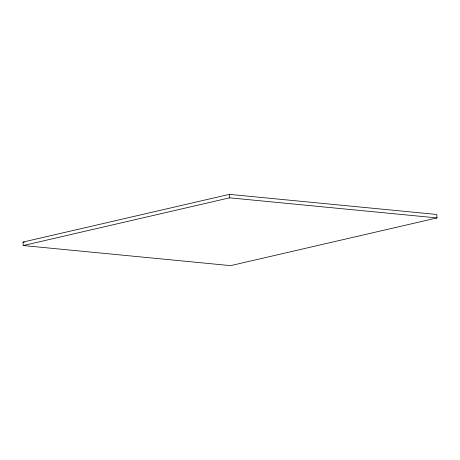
<?xml version="1.0" encoding="UTF-8"?>
<svg xmlns="http://www.w3.org/2000/svg" width="460" height="460" viewBox="0 0 460 460"><rect width="100%" height="100%" fill="white"/><g stroke="black" fill="none" stroke-linecap="round" stroke-linejoin="round"><path stroke-width="0.69" d="M23 242.075L229.385 194.361L436.764 214.463L437 217.925L230.615 265.638L23.236 245.536L23 242.075L24.432 242.213M23.236 245.536L229.62 197.823L437 217.925M229.385 194.361L229.62 197.823"/></g></svg>
